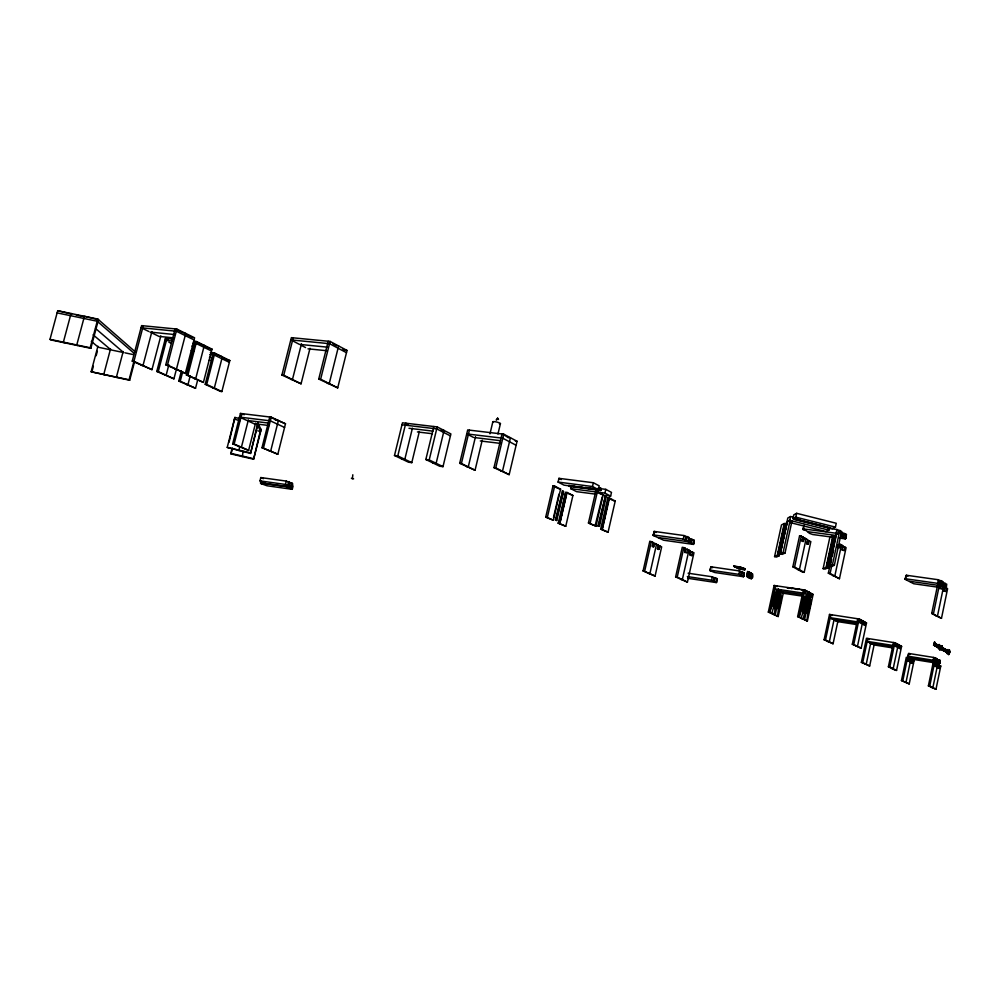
<?xml version="1.0" encoding="UTF-8"?>
<svg xmlns="http://www.w3.org/2000/svg" width="1000" height="1000" viewBox="0 0 1000 1000"><rect width="100%" height="100%" fill="white"/><g stroke="black" fill="none" stroke-linecap="round" stroke-linejoin="round"><path stroke-width="1.5" d="M937.312 645.675L936.688 644.325L936.162 646.575L937 647.188L937.638 645.188L937.812 647.5L938.337 645.537L937.5 644.75M935.35 645.225C934 643.037 937.825 644.262 936.988 645.625M936.55 644.712C933.812 643.587 937.837 648.475 936.475 645.738C938.413 644.638 934.95 643.375 936.8 646.988M943.487 650.475C946.075 651.075 941.737 645.713 943.012 649.9C944 653.225 942.5 645.825 943.913 649.163M944.525 650.3C944.05 646.825 946.05 650.65 944.7 651.5C945.163 651.825 944.225 648.812 945.113 649.325C946.538 649.987 945.075 652.663 945.962 651.475M947.25 651.3C947.188 648.913 947.375 653.562 946.137 652.225L946.513 650.438C948.737 649 943.737 649.987 946.188 651.963M935.938 643.888C934.95 644.55 934.312 647.362 936.2 645.75C935.9 644.837 935.25 642.95 935.575 644.762C935.7 651.05 934.25 636.538 934.287 644.55L933.512 645.263L935.088 642.387M945.075 649.825C944.9 654.137 945.5 646.225 946.087 650.913M938.637 646.188C938.1 642.075 935.975 650.875 937.675 644.725M939.987 646.137L939.463 649.538L940.6 646.475M939.85 648.062C942.9 641.062 938.062 656.038 940.15 646.1M949.675 651.513L948.55 654.55L949.075 651.175M948.938 653.075C951.95 646.112 947.15 661.012 949.237 651.137M934.575 642.725C934.562 643.975 933.838 643.713 935.013 645.387M934.575 642.225L934.488 645.8L934.4 644.737M941.5 646.075C942.962 646.587 942.375 649.975 940.825 649.3C940.888 640.863 944.587 650.537 940.825 649.3M748.962 572.913L748.062 576.675L748.263 573.95M750.4 577.575L750.812 573.888M288.337 481.962L291.975 483.137L291.613 486.688L287.975 485.525L288.337 481.962L286.3 481.1L260.812 477.562L259.962 480.887L266.475 483.638L291.913 487.2L292.75 483.862L290.287 482.8L289.925 486.362L291.913 487.2M289 485.575L289.363 482.013M352.812 474.775L352.45 478.325L351.388 478.275M685.662 536.388L689.05 537.562L688.637 541.3L685.238 540.125L685.662 536.388L684.062 535.55L654.163 531.4L653.363 534.925L654.963 535.75L653.125 535.388L654.3 532.075L656.137 532.425L654.163 531.4M692.312 551.862L691.9 555.588L690.05 555.225L690.462 551.5L693.975 552.725L687.412 582.125L675.625 576.9L682.275 547.263L685.212 548.188L684.8 551.925L686.862 552.987L687.275 549.25L685.413 548.888L685 552.625M686.575 540.212L687 536.475M690.713 539.062L694.087 540.225L693.675 543.938L690.3 542.788L690.713 539.062L687.2 537.2L689.05 537.562M687.275 549.25L690.275 550.812L689.862 554.538L691.9 555.588M691.637 542.875L692.05 539.15M713.812 577.55L717.025 578.625L716.625 582.2L713.413 581.125L713.812 577.55L712.325 576.8L688.1 573.212M714.712 581.237L715.113 577.663M741.087 571.725L744.25 572.8L743.85 576.337L740.688 575.275L741.087 571.725L739.638 570.975L710.863 566.788L710.113 570.125L711.562 570.862L709.812 570.525L710.9 567.362M741.988 575.375L742.387 571.825M748.5 572.513L748.562 576.462M748.8 577.15C751.388 565.337 745.175 577.888 750.65 578.112L751.213 573.188L749.362 572.212M750.475 576.838L751.213 573.188M777.562 616.2L780.562 589.95M806 590.625L805.612 594L807.288 594.888L807.675 591.525L805.975 591.188M806.888 620.812L810.1 592.825L807.537 592.025L809.025 592.25L803.263 618.975L801.787 618.737M938.675 647.862L939.025 644.538L939.025 648.15L937.837 647.65L938.238 645.088L937.638 645.975M938.213 645.7L938.125 646.237M943.863 649.137C942.15 650.487 946.162 652.25 945.837 649.412M827.975 528.325L836.925 529.5L838.388 530.4L837.938 534.35L836.112 533.25L803.3 528.888L804.112 525.175M837.487 547.562L837.788 544.925M839.6 533.125L839.9 530.487L838.388 530.4M841.338 535.588L841.787 531.65L839.9 530.487M843.025 533.25L846.413 534.487L845.962 538.413L842.575 537.188L843.025 533.25L841.575 532.362M842.125 550.325L842.688 545.65L839.925 543.987L839.475 547.938L837.588 546.812M844.087 537.275L844.538 533.337M844.338 547.45L842.575 546.4L844.562 546.775L844.112 550.7L842.237 549.587M900.487 645.75L900.138 648.775L898.763 648.05L899.125 645.025L897.925 644.9M940.7 584.412L939.2 584.3L939.638 580.538L938.375 579.75L906.325 575.237L905.588 578.787L906.85 579.562L904.95 579.2L906 575.837M939.963 588.812L940.413 585.05L942.325 585.425M941.15 580.65L942.763 581.675L941.875 589.175L940.263 588.175L941.15 580.65L939.638 580.538M934.725 657.975L937.163 658.787L936.812 661.712L934.375 660.9L934.725 657.975L933.737 657.45L908.775 653.462L908.188 656.237L909.175 656.762L907.7 656.462L908.512 653.812L910 654.112L908.775 653.462M944.688 586.9L943.175 586.775L943.625 583.038L942.375 582.263M934.8 666.462L935.15 663.538L936.637 663.838L938.487 664.837L938.15 667.738L939.4 668.413L939.75 665.5L938.263 665.2L937.913 668.112L939.4 668.413M939.75 665.5L940.775 666.05L935.987 689.275L929.725 686.1L934.55 662.725L935.375 663.162L935.025 666.087L936.287 666.762L936.637 663.838M935.55 661.025L935.888 658.1M943.938 591.263L944.375 587.525L946.287 587.9M945.125 583.15L944.237 590.638L945.85 591.638L946.725 584.163L943.625 583.038M937.837 659.663L940.275 660.462L939.925 663.375L937.5 662.575L937.837 659.663L936.862 659.137L936.287 661.925L911.388 657.925M938.662 662.7L939.013 659.788M946.462 650.738L946.538 649.862M943.35 649.463L942.875 650.35L942.35 649.575M946.338 650.575L946.162 649.788L946.338 650.575L945.5 650.588M804.65 619.675L809.562 592.537M775.288 615.062L779.638 591.112M938.012 645.487L937.35 647.375M946.575 650.088L947.5 650.462L947.1 652.763L947.525 650.562L947.575 651.35M947.75 651.237L947.337 650.475M938.45 646.3L938.337 645.537M946.762 651.025L946.513 650.438M946.9 650.15L946.137 652.225M948.637 653.475C951.6 642.663 946.188 661.2 946.875 649.887M946.625 652.5L947.325 650.675M948 649.525C947.163 657.463 948.875 650.537 947.825 651.137M949.325 650.138C945.188 657.8 950.788 650.662 947.887 650.8M939.2 584.3L937.638 583.337L938.375 579.75M931.737 613.4L937.938 583.525L939.65 583.763L947.6 588.713L941.475 618.35L931.737 613.4L941.475 618.35M933.462 613.65L939.65 583.763M941.637 585.825L942.125 583.45M945.6 588.288L946.087 585.925M935.512 644.275L935.238 643.487L934.663 645.225M935.675 646.112L935.575 644.762M934.375 660.9L933.162 660.25L933.737 657.45M935.987 689.275L928.388 685.875L933.213 662.513L935.375 663.162M938.75 647.537L939.325 646L938.325 647.913M939.1 645.8L939.212 644.513L938.612 648.125L938.775 645.75M939.762 644.95L939.388 648.375M941.062 649.013C942.862 643 941.388 653.112 941.575 646.525M941.15 649.35L941.825 646.125M941.9 646.575L941.688 649.188M942.712 647.525L942.212 649.938M907.7 656.462L914.562 659.587L939.4 663.587L939.975 660.812L938.787 660.163L940.275 660.462M941.888 649.887L942.325 649.45M943.162 648.512L943.275 648.15M945.35 649.6L943.763 649.15L943.575 648.112M943.55 650.138L943.55 649.438M944.9 650.85L944.175 650.35M944.688 649.362L944.412 648.587L943.425 650.738M945.387 649.75L944.788 648.925M892.875 645.438L867.2 641.375L874.1 644.95L869.663 666L861.375 662.35L866.462 638.275L894.85 642.75L901.6 646.338L896.562 670.425L895.2 670.2L888.4 666.775L893.475 642.537L895.738 643.225L895.387 646.263L896.762 646.988L897.113 643.962L895.575 643.65L898.238 644.55L893.188 668.713L891.812 668.487M896.562 670.425L889.775 667L894.85 642.75M901.475 680.5L906.312 657.288L907.638 657.487L908.863 658.138L907.862 661.175L909.013 661.3L909.825 658.65L912.05 659.812L911.05 662.837L912.2 662.962L913.012 660.312L914.013 660.837L909.212 683.913L901.475 680.5L909.212 683.913M902.8 680.725L907.638 657.487M869.663 666L862.725 662.562L867.812 638.488L869.013 639.612M857.062 621.825L830.263 617.7L837.8 621.638L833.075 643.763L824.087 639.763L829.5 614.45L859.137 618.987L866.513 622.95L861.15 648.263L852.3 644.262L857.712 618.763L860.113 619.513L859.737 622.712L861.25 623.513L861.612 620.312L860 620M861.15 648.263L853.737 644.488L859.137 618.987M828.75 565.525L835.562 535.5L836.188 535.662L829.788 565.525L828.75 565.525L829.788 565.525M829.15 565.363L835.562 535.5M836.112 533.25L836.925 529.5M829.375 566.1L836.225 534.163L839.287 532.762L841.188 533.237L834.312 565.337L831.263 566.575L829.375 566.1L832.412 564.875L834.312 565.337M844.562 546.775L846.087 547.688L839.45 578.725L828.337 573.175L829.938 565.725M831.625 559.062L830.537 564.975M832.262 556.075L833.55 550.087M839.45 578.725L830.1 573.425L831.7 565.975M832.412 564.875L839.287 532.762M841.312 533.6L840.775 536.087L842.575 537.188M841.475 544.913L834.8 576.087L833.05 575.837M839.475 538.1L845.4 538.9L846.188 535.188L844.425 534.113L846.413 534.487M833.075 643.763L825.5 639.987L830.913 614.663L832.362 615.425L829.5 614.45M808.2 544.188L806.762 543.35L807.913 539.862L804.6 537.913L803.438 541.413L801.988 540.575L803.15 537.062L799.587 535.75L792.85 566.8L802.463 572.112L804.188 572.362L810.837 541.575L807.875 540.612L806.725 544.1L808.2 544.188L809.35 540.7M802.738 593.038L774.9 588.888L783.25 593.263L778.2 616.525L768.325 612.1L774.125 585.487L804.925 590.037L813.1 594.438L807.375 621.062L797.638 616.638L803.425 589.825L804.725 590.513M804.925 590.037L799.125 616.862L807.375 621.062M789.975 522.537L825.95 531.55L828.925 530.15L829.463 527.55M800.138 519.913L794.188 518.425L793.675 519.25L829.325 528.188L829.862 527.362M823.112 568.638L829.9 537.05L832.9 535.675L834.775 536.15L827.962 567.9L824.987 569.1L823.112 568.638L826.087 567.425L827.962 567.9M826.087 567.425L832.9 535.675M827.525 566.512L826.7 566.438L833.288 536.587L833.913 536.737L827.525 566.512L833.913 536.737M833.288 536.587L826.7 566.438M835.425 527.1L836.25 523.263L796.637 513.312L793.787 514.825L792.962 518.65L832.375 528.538L835.425 527.1L795.8 517.163L792.962 518.65M774.575 556.587L777.3 555.312L784.237 523.5L786.125 523.975L779.188 555.788L776.462 557.062L774.575 556.587L781.488 524.95L784.237 523.5M778.75 554.4L777.938 554.325L784.625 524.412L785.25 524.575L778.75 554.4L785.25 524.575M784.625 524.412L777.938 554.325M779.338 553.325L786.225 523.237L786.862 523.4L780.337 553.312L779.338 553.325L780.337 553.312M779.712 553.15L786.225 523.237M779.975 553.488L786.862 523.4M780.325 553.9L787.288 521.9L790.1 520.438L783.1 552.6L780.325 553.9L782.225 554.375L785.013 553.075L792.013 520.913M778.2 616.525L769.788 612.325L775.588 585.7L777.2 586.55L774.125 585.487M790.575 516.538L787.8 518L786.975 521.788L789.75 520.337L790.575 516.538L793.587 517.288M793.675 519.25L794.188 518.425M795.8 517.163L796.637 513.312M804.188 572.362L794.575 567.038L801.312 535.988M806.1 538.787L799.4 569.712L797.675 569.462M746.625 576.25L747.65 571.55L752.525 574C755.113 585.413 739.087 570.75 751.5 578.675M746.938 576.3L747.65 571.55L752.525 574M751.175 578.625L752.212 573.95M743.35 568.5C751.45 573.837 719.087 561.6 741.963 567.775C748.138 569 741.062 568.888 745.113 568.85M738.612 568.837L734.087 566.087M740.688 575.275L738.9 574.35L739.638 570.975M745.037 569.2L740.512 567.013M709.812 570.525L714.788 572.513L743.487 576.725L744.225 573.362M713.413 581.125L711.575 580.2L712.325 576.8M687.613 578.288L716.3 582.575L717.05 579.188M685.238 540.125L683.263 539.087L684.062 535.55M687.412 582.125L677.225 577.137L683.875 547.5M689.125 538.225L688.337 541.763L658.525 537.587M653.125 535.388L663.637 540.225L693.375 544.4L694.15 540.875L692.237 539.862L694.087 540.225M747.688 572.913L747.975 571.6M643.112 570.837L649.775 541.425L651.35 541.65L653.337 542.663L652.163 545.988L653.725 546.775L654.912 543.45L658.5 545.288L657.325 548.6L658.888 549.388L660.05 546.075L661.663 546.888L655.075 576.075L643.112 570.837L655.075 576.075M644.688 571.075L651.35 541.65M602.212 496.887L595.375 524.675M595.975 526.15L603.212 494.712L597.4 491.65L595.725 491.438L588.438 522.987L595.975 526.15L588.438 522.987M605.775 489.35L611.487 492.4L610.638 496.112L604.925 493.088L605.775 489.35L598.35 488.4M598.025 525.862L605.337 496.538L606.112 496.95L599.35 526.325L598.025 525.862L599.35 526.325M598.575 525.938L605.337 496.538M598.8 526.25L605.55 496.875L604.788 496.463M600.662 529.087L607.85 497.812L609.513 498.038L615.225 501.037L608.075 532.188L600.662 529.087L608.075 532.188M601.812 528.15L608.725 498.713L604.05 520.9M602.375 528.225L608.725 498.713M602.712 526.763L603.375 523.825M602.325 529.312L609.513 498.038M598.325 489.6L592.487 486.525L593.362 482.75L558.95 478.338L558.075 482.075L564.012 485.15L598.325 489.6L599.188 485.85L593.362 482.75M590.112 523.225L597.4 491.65M600.112 489.412L600.737 490.45L600.112 489.412L585.3 487.5M601.175 488.525L601.038 489.15L600.413 488.125L601.175 488.525L598.212 488.15M545.725 517.062L553.013 485.875L554.65 486.087L560.588 489.137L553.35 520.212L545.725 517.062L553.35 520.212M547.362 517.288L554.65 486.087M553.488 517.5L558.925 494.2M556.712 520.475L555.375 520.013L562.688 491.037L555.925 520.087L556.712 520.475L563.475 491.438L562.15 490.962M556.175 520.4L563.475 491.438M558.25 523.162L565.45 492.262L567.075 492.475L572.913 495.475L565.763 526.25L558.25 523.162L565.763 526.25M565.75 493.075L559.4 522.238L565.75 493.075L566.688 493.338M566.287 493.137L559.938 522.312L566.35 494.787M559.875 523.387L567.075 492.475M569.65 486.413L569.012 485.387L569.65 486.413L600.737 490.45M595.812 494.175L576.55 491.65L570.725 488.638L571.3 486.163M508.688 437.537L502 433.975L493.988 467.65L509.162 474.65L517.062 441.275L503.738 434.188L467.7 429.938L459.7 463.288L475.05 470.262L482.225 440.213M489.975 433.837L492.825 421.875M497.938 434.075L500.438 423.6M509.162 474.65L495.737 467.875L503.738 434.188M475.05 470.262L461.413 463.5L469.412 430.138M475.487 436.7L468.263 466.9L466.55 466.675M419.312 431.675L411.788 462.638L408.5 462.212L394.487 455.5L402.475 422.812L437.188 426.912L450.887 433.938L443 466.65L439.663 466.225L425.838 459.5L433.825 426.512M443 466.65L429.2 459.925L437.188 426.912M411.788 462.638L397.788 455.925L405.775 423.2L408.113 424.375M412.4 428.2L404.825 459.3L401.525 458.875M328.225 341.238L318.75 379.025L337.713 387.863L347.038 350.45L330.1 341.425L291.375 337.65L281.913 375.037L301.062 383.812L310.012 348.275M287.975 485.525L285.462 484.45L286.3 481.1M261.087 480.838L260.525 483.038L262.525 483.888L260.863 483.55L266.988 485.763L292.262 489.325L293.087 486M337.713 387.863L320.625 379.237L330.1 341.425M338.612 345.962L329.225 383.575L327.35 383.363M262 447.663L269.762 417L285.487 423.8L277.825 454.225L262 447.663L277.825 454.225M263.488 447.85L271.25 417.175L240.425 413.45L232.675 443.85L248.625 450.387L255.512 423.25M301.062 383.812L283.75 375.238L293.212 337.825M301.475 343.825L292.45 379.55L290.625 379.35M239.5 447.113L239.088 450.75M248.35 419.975L241.412 447.225L239.95 447.038M243.1 451.538L242.312 456.587M239.2 418.45L234.9 417.438L227.237 447.413L250.562 453.438L257.838 422.837L261.087 429.762L253.612 459.237L231.012 453.925L231.788 448.888M250.562 453.438L258.163 423.512M253.612 459.237L260.788 429.1M212.825 387.85L214.325 388.025L222.338 356.863L213.275 353.013L205.212 384.3L220.375 391.375L221.863 391.55L229.825 360.513L214.775 353.162L210.35 352.7M229.137 442.062L234.9 417.438M231.012 453.925L232.525 448.025M248.625 450.387L234.137 444.038L241.9 413.625L244.3 414.725M181.438 370.8L178.762 381.075L195.525 388.288L197.787 379.562M201.525 344.575L195.075 341.413L186.375 374.975L203.412 382.4L212 349.125L196.588 341.562L193.612 341.262M221.863 391.55L206.7 384.462L214.775 353.162M172.838 339.162L165.413 338.413L156.788 371.438L173.925 378.825L185.763 333.45L184.062 333.288M195.525 388.288L180.238 381.238L182.525 372.425M182.787 332.663L175.138 328.9L165.775 364.812L185.362 373.363L194.587 337.788L176.85 329.075L141.6 325.613L132.25 361.15L151.975 369.65L160.812 335.913M203.412 382.4L187.875 375.138L196.588 341.562M190.188 376.012L187.925 384.775L186.45 384.613M173.925 378.825L158.262 371.6L166.9 338.562M185.362 373.363L167.488 365L176.85 329.075M168.863 364.762L166.137 375.225L164.65 375.062M123.175 351.525L116.425 377.1L117.037 377.587M151.975 369.65L133.925 361.337L143.275 325.775M134.438 362.212L129.688 380.262L129.088 379.775L133.837 361.7M151.9 331.6L143 365.513L141.325 365.325M129.688 380.262L91.137 371.763L97.925 346.225M91.762 372.262L93.362 366.262M96.15 355.75L97.35 351.25M110.538 348.875L103.775 374.425L104.388 374.925M90.85 348.325L90.188 347.775L97.812 319.088L57.7 310.725L50 339.35L50.712 339.9L90.85 348.325L98.475 319.675L84.425 316.3L76.775 344.963L77.45 345.513M942.55 649.925C942.45 646.112 943.775 649.613 942.225 649.912M942.65 649.513L943.288 649.137M801.2 617.925L809.025 592.25M771.762 613.3L778.763 590.662M804.6 537.913L803.125 537.825L801.963 541.325L803.438 541.413M835.025 537.513L812.8 534.538L809.5 533.362L806.225 530.625L802.812 529.388L803.962 525.9M940.4 649.712C942.425 639.763 941.825 651.413 939.3 649.45M934.9 642.775L934.762 644.4L934.075 644.15M660.05 546.075L658.75 545.988L657.575 549.288L658.888 549.388M654.912 543.45L653.6 543.362L652.425 546.688L653.725 546.775M949.262 653.138L949.85 651.488M940.175 648.112L940.775 646.45M808.35 591.888L799.125 616.862L797.638 616.638M769.65 612.25L778.4 588.925M936.075 646.137L935.1 645.6M943.875 650.188L943.737 649.475M945.188 648.975L944.075 651.137L943.737 648.575M836.188 535.662L835.163 535.688M497.575 418.162C500.15 421.025 496.825 418.013 496.812 419.812M497.612 418.162L496.15 419.95M352.962 478.55L351.887 478.512L353.6 478.837M841.175 545.55L842.688 545.65M683.875 548.1L685.212 548.188M688.938 550.712L690.275 550.812M938.75 588.062L940.263 588.175M776.213 590.125L777.463 590.237M780.387 592.312L781.637 592.425M831.363 618.787L832.588 618.913M835.125 620.763L836.35 620.875M141.05 327.738L176.287 331.225L194.037 339.925M327.25 347.137L299.45 344.387L290.8 339.888L329.538 343.688L346.488 352.688M343.963 350.138L347.038 350.45M174.513 334.525L150.062 332.088L158.975 336.388L174.225 337.925M308 348.837L326.475 350.688M164.925 340.288L172.35 341.037M193.125 343.15L196.1 343.462L211.513 350.988M202.825 345.213L204.325 345.363L195.675 378.787L194.175 378.612M192 346.025L194.95 346.325M210.5 348.963L212 349.125M191.2 350.712L194.137 351.012M869.325 642.475L866.737 641.625L868.275 641.925M209.875 354.575L214.3 355.037L229.35 362.362M209.45 357.4L212.55 357.738M226.737 360.188L229.825 360.513M872.763 644.262L870.2 643.413L871.725 643.725M209.225 360.225L212.325 360.55M281.913 375.037L283.75 375.238M318.75 379.025L320.625 379.237M132.25 361.15L133.925 361.337M165.775 364.812L167.488 365M909.825 658.65L908.675 658.512L912.05 659.812M174.762 369.012L176.475 369.2M913.012 660.312L911.862 660.188L914.013 660.837M938.487 664.837L935.15 663.538M156.788 371.438L158.262 371.6M186.375 374.975L187.875 375.138M936.975 667.613L938.15 667.738M178.762 381.075L180.238 381.238M205.212 384.3L206.7 384.462M402 424.775L436.712 428.888L450.425 435.9M507.438 437.388L510.438 437.75L502.475 471.275L500.737 471.05M441.062 430.087L444.075 430.438L436.138 463.312L432.788 462.875M408.988 428.275L433.062 431.15M515.325 441.075L517.062 441.275M475.05 437.638L500.5 440.688M417.413 431.938L432.413 433.738M480.3 440.962L501.188 443.475M275.325 420.125L278.4 420.5L270.688 451.05L269.2 450.863M268.25 423.038L246.737 420.387L239.5 417.088L270.325 420.85L284.575 427.45M269.237 425.55L253.9 423.663L249.125 421.475M459.7 463.288L461.413 463.5M493.988 467.65L495.737 467.875M394.487 455.5L397.788 455.925M425.838 459.5L429.2 459.925M558.075 482.075L592.487 486.525M571.975 485.775L574.938 486.15M579.375 486.725L582.337 487.113M575.712 486.562L578.675 486.95M583.112 487.525L586.075 487.9M590.513 488.475L593.475 488.862M597.913 489.438L600.875 489.825M568.862 486.012L599.963 490.037M232.675 443.85L234.137 444.038M570.725 488.638L604.925 493.088M558.962 488.925L560.588 489.137M603.225 495.15L610.638 496.112M609.1 498.913L608.175 498.638M572.913 495.475L566.613 492.863M613.562 500.825L615.225 501.037M808.075 531.725L836.312 535.487M653.363 534.925L683.263 539.087M559.012 522.038L559.938 522.312M259.962 480.887L285.462 484.45M260.525 483.038L285.85 486.6L292.262 489.325M905.588 578.787L937.638 583.337M909.688 581.275L938.587 585.388M687.35 549.9L688.95 550.125L682.337 579.65L680.75 579.412M938.012 587.2L913.763 583.75L904.95 579.2M792.85 566.8L794.575 567.038M828.337 573.175L830.1 573.425M734.013 566.438L740.438 567.362M738.688 568.5L745.088 569.425M710.113 570.125L738.9 574.35M811.625 594.212L813.1 594.438M687.337 576.587L711.575 580.2M802.225 594.538L779.087 591.087L774.013 614.425L772.55 614.2M935.775 615.763L937.487 616.013L943.637 586.25L941.938 586L943.175 586.775M675.625 576.9L677.225 577.137M783.25 593.263L803.25 596.25M648.337 573.35L649.9 573.587L656.525 544.275L653.6 543.362M865.088 622.725L866.513 622.95M857.8 623.337L834.05 619.675L829.3 641.875L827.9 641.65M837.8 621.638L857.038 624.612M768.325 612.1L769.788 612.325M941.688 645.888L940.075 649.663M936.413 645.2L937.7 645.425M939.062 648.325L939.987 648.575M944.45 651.137L945.3 651.112M901.6 646.338L898.95 645.438M893.25 646.75L870.662 643.175L866.213 664.287L864.862 664.075M874.1 644.95L892.125 647.812M824.087 639.763L825.5 639.987M852.3 644.262L853.737 644.488M856.025 646.162L857.463 646.388L862.837 620.975L861.413 620.75L863.8 621.487L863.438 624.688L864.925 625.475L865.3 622.288L863.675 621.975M908.188 656.237L933.162 660.25M909.513 658.962L910.837 659.175L906.012 682.325L904.7 682.1M936.338 664.175L937.675 664.4L932.862 687.688L931.538 687.463M939.45 665.837L940.775 666.05M861.375 662.35L862.725 662.562M888.4 666.775L889.775 667M928.388 685.875L929.725 686.1M798.15 589.5L792.5 588.2M802.812 529.388L804.775 529.763L803.3 528.888M845.962 538.413L843.975 538.038L845.4 538.9M803.15 537.062L799.587 535.75M940.85 581.3L942.763 581.675M688.637 541.3L686.775 540.938L690.3 542.788M693.675 543.938L691.825 543.587L693.375 544.4M653.337 542.663L649.775 541.425M656.663 544.925L658.5 545.288M290.287 482.8L291.975 483.137M289.925 486.362L291.613 486.688M743.85 576.337L742.075 576L743.487 576.725M810.062 593.387L811.75 593.713L811.375 597.075L809.712 596.188M715.25 578.275L717.025 578.625M716.625 582.2L714.85 581.838L716.3 582.575M936.812 661.712L935.325 661.413L937.5 662.575M939.925 663.375L938.438 663.075L939.4 663.587M907.375 657.837L908.863 658.138M76.188 315.025L83.612 316.575M57.125 312.875L97.25 321.238L133.975 353.212M109.612 349.625L98.4 347.262L91.325 341.375M125.037 352.85L133.463 354.625M50 339.35L90.188 347.775M91.137 371.763L129.088 379.775M799.975 589.438L798.9 589.15M787.262 588.038L788.713 588.387M234.438 419.237L240.175 420.588M254.513 423.963L257.387 424.637L260.65 431.525L257.825 430.863M227.237 447.413L250.238 452.812M230.662 453.312L253.3 458.625M783.1 552.6L785.013 553.075M777.3 555.312L779.188 555.788M789.75 520.337L828.925 530.15M785.863 523.438L786.488 523.587M784.438 524.513L785.062 524.663M833.088 536.675L833.713 536.838M829.9 537.05L831.762 537.513M793.812 518.612L827.975 527.188M794.05 519.05L829.725 528M800.962 589.688L803.5 590.5M789.463 587.75L791.988 588.775M260.812 477.562L263.412 478.663M240.425 413.45L242.838 414.55M271.25 417.175L285.487 423.8M168.837 342.163L171.438 343.425M165.413 338.413L168.025 339.663M143.625 328.975L148.775 331.463M204.1 345.838L209.213 348.338M223.337 357.925L228.337 360.363M185.325 333.9L192.887 337.625M658.75 545.988L660.1 546.675M710.863 566.788L712.65 567.7M553.013 485.875L557.775 488.312M473.55 437.463L466.737 433.925L502.788 438.212L516.112 445.275M690.462 551.5L692.387 552.5M907.05 660.275L913.438 663.6M301.887 345.65L305.55 347.562M558.95 478.338L561.312 479.575M743.263 568.85L745.013 569.775M595.725 491.438L601.55 494.5M607.85 497.812L612.425 500.225M908.512 653.812L909.812 654.5M932.638 665.312L933.85 665.962M333.088 343.825L336.75 345.775M342.762 348.975L345.175 350.262M936.338 645.512L937.275 645.9L936.663 645.562M803.125 537.825L804.375 538.562M807.875 540.612L809.125 541.337M906.325 575.237L907.9 576.2M944.375 587.525L945.888 588.462M64.075 342.713L63.375 342.15L71.05 313.512L71.737 314.1L57.7 310.725M93.125 334.8L111.013 349.913L123.637 352.562L95.55 328.475M944.6 649.1L944.25 650.6M97.812 319.088L135.662 352.188M936.65 644.287L935.775 645.925M493.4 422.362A3.912 0.7 13.5 0 1 494.35 421.625A3.912 0.7 13.5 0 1 499.462 422.912A3.912 0.7 13.5 0 1 499.4 423.875M777.525 601.087A1.963 0.862 -81.5 0 0 777.45 597.875A1.963 0.862 -81.5 0 0 776.137 600.375A1.963 0.862 -81.5 0 0 777.525 601.087M779.25 606.112A9.3 4.088 -81.5 0 0 779.062 590.812A9.3 4.088 -81.5 0 0 772.763 602.413A9.3 4.088 -81.5 0 0 779.25 606.112M778.175 602.263A4.1 1.8 -81.5 0 0 777.763 595.75A4.1 1.8 -81.5 0 0 775.175 601.325A4.1 1.8 -81.5 0 0 778.175 602.263M777.4 600.763A1.475 0.65 -81.5 0 0 777.35 598.35A1.475 0.65 -81.5 0 0 776.363 600.225A1.475 0.65 -81.5 0 0 777.4 600.763M778.475 604.462A6.55 2.875 -81.5 0 0 778.587 593.538A6.55 2.875 -81.5 0 0 774.025 601.325A6.55 2.875 -81.5 0 0 778.475 604.462M778.787 603.025A5.838 2.562 -81.5 0 0 777.913 594.012A5.838 2.562 -81.5 0 0 774.4 602.3A5.838 2.562 -81.5 0 0 778.787 603.025M806.9 605.6A1.975 0.85 -81.5 0 0 806.85 602.375A1.975 0.85 -81.5 0 0 805.55 604.888A1.975 0.85 -81.5 0 0 806.9 605.6M808.587 610.65A9.363 4.013 -81.5 0 0 808.45 595.25A9.363 4.013 -81.5 0 0 802.225 606.95A9.363 4.013 -81.5 0 0 808.587 610.65M807.537 606.775A4.125 1.762 -81.5 0 0 807.163 600.225A4.125 1.762 -81.5 0 0 804.587 605.85A4.125 1.762 -81.5 0 0 807.537 606.775M806.787 605.275A1.487 0.637 -81.5 0 0 806.737 602.85A1.487 0.637 -81.5 0 0 805.763 604.738A1.487 0.637 -81.5 0 0 806.787 605.275M807.825 608.987A6.6 2.825 -81.5 0 0 807.975 598A6.6 2.825 -81.5 0 0 803.462 605.862A6.6 2.825 -81.5 0 0 807.825 608.987M808.138 607.537A5.875 2.512 -81.5 0 0 807.312 598.475A5.875 2.512 -81.5 0 0 803.838 606.838A5.875 2.512 -81.5 0 0 808.138 607.537"/></g></svg>
